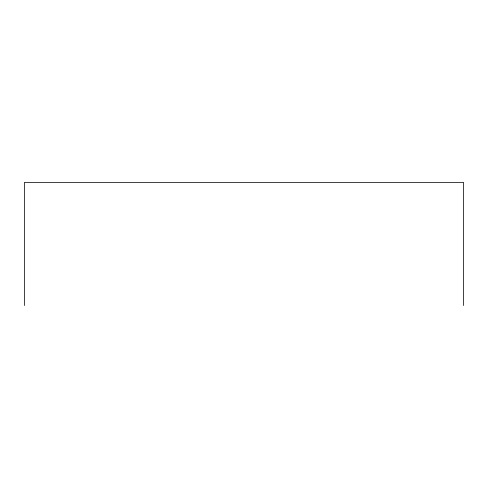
<?xml version="1.0" encoding="UTF-8"?>
<svg xmlns="http://www.w3.org/2000/svg" width="488" height="488" viewBox="0 0 488 488"><rect width="100%" height="100%" fill="white"/><g stroke="black" fill="none" stroke-linecap="round" stroke-linejoin="round"><path stroke-width="0.73" d="M463.6 305.543L463.6 182.457L24.4 182.457L24.4 305.543"/></g></svg>
